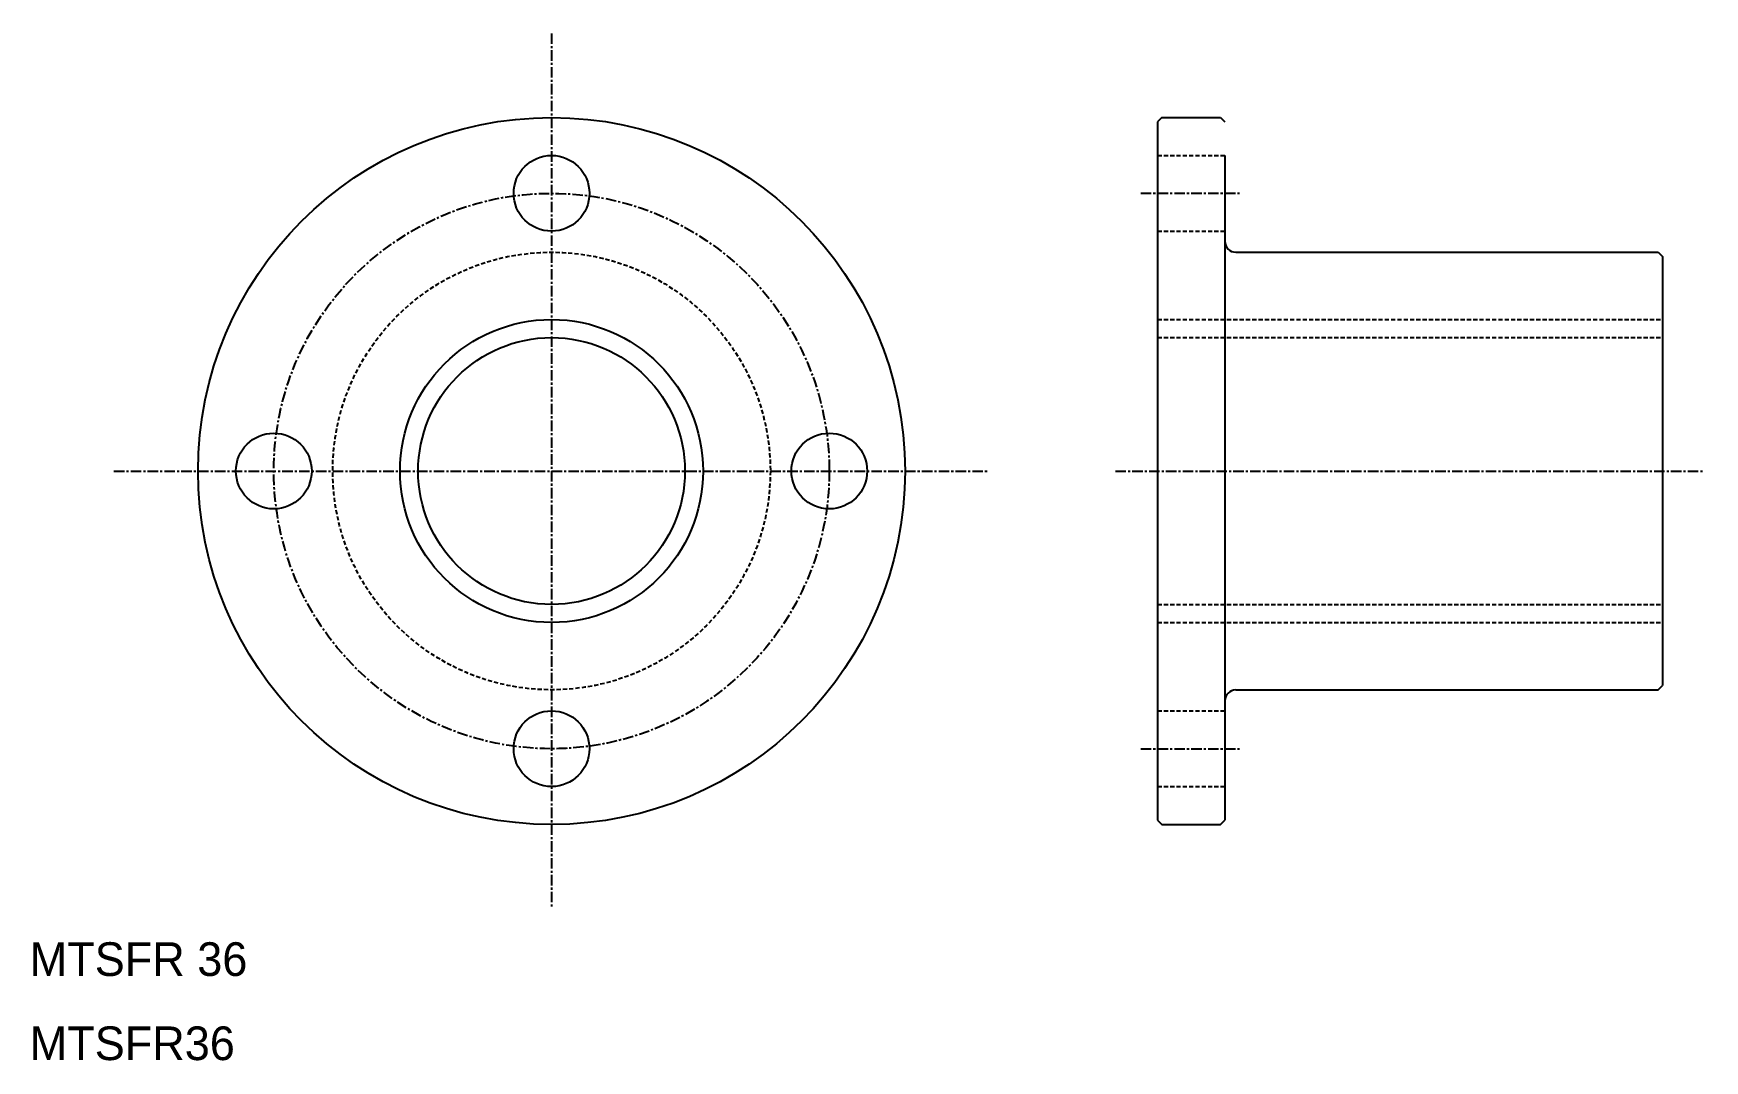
# Model space of a CAD drawing. Extents: x 10 to 209, y 10 to 132.
import ezdxf

# ---------------------------------------------------------------- set-up
doc = ezdxf.new("R2010")
doc.units = 0
doc.linetypes.add('CENTER', pattern=[2, 1.25, -0.25, 0.25, -0.25])
doc.linetypes.add('DASHED', pattern=[0.75, 0.5, -0.25])
doc.layers.get('0').update_dxf_attribs({"linetype": 'CONTINUOUS'})
doc.layers.add('CENTER', color=1, linetype='CENTER')

msp = doc.modelspace()

# ---------------------------------------------------------------- linework, layer by layer
at = {"color": 7, "linetype": 'CONTINUOUS'}
for p, q in [((144.4999, 122), (143.9999, 121.5)), ((143.9999, 121.5), (143.9999, 38.5)), ((144.4999, 122), (151.4999, 122)), ((151.4999, 122), (151.9999, 121.5)), ((151.9999, 117.5), (151.9999, 38.5)), ((153.2999, 106), (203.4999, 106)), ((203.4999, 106), (203.9999, 105.5)), ((203.9999, 105.5), (203.9999, 54.5)), ((143.9999, 101), (143.9999, 101.0001)), ((153.2999, 54), (203.4999, 54)), ((203.4999, 54), (203.9999, 54.5)), ((143.9999, 38.5), (144.4999, 38)), ((144.4999, 38), (151.4999, 38)), ((151.4999, 38), (151.9999, 38.5))]:
    msp.add_line(p, q, dxfattribs=at)
at = {"color": 3, "linetype": 'DASHED'}
for p, q in [((143.9999, 117.5), (151.9999, 117.5)), ((143.9999, 108.5), (151.9999, 108.5)), ((143.9999, 98), (203.9999, 98)), ((143.9999, 95.85), (203.9999, 95.85)), ((143.9999, 64.15), (203.9999, 64.15)), ((143.9999, 62), (203.9999, 62)), ((143.9999, 51.5), (151.9999, 51.5)), ((143.9999, 42.5), (151.9999, 42.5))]:
    msp.add_line(p, q, dxfattribs=at)
at = {"color": 7, "linetype": 'CONTINUOUS'}
for centre, radius in [((72, 80), 42), ((72, 113), 4.5), ((72, 80), 15.85), ((39, 80), 4.5), ((105, 80), 4.5), ((72, 47), 4.5)]:
    msp.add_circle(centre, radius, dxfattribs=at)
at = {"color": 3, "linetype": 'DASHED'}
msp.add_circle((72, 80), 26, dxfattribs=at)
at = {"color": 3}
msp.add_circle((72, 80), 18, dxfattribs=at)
at = {"color": 7, "linetype": 'CONTINUOUS'}
for centre, start, end in [((153.2999, 107.3), 180, 270), ((153.2999, 52.7), 90, 180)]:
    msp.add_arc(centre, 1.3, start, end, dxfattribs=at)
at = {"layer": 'CENTER', "color": 1, "linetype": 'CENTER'}
for p, q in [((72, 132), (72, 28)), ((141.9999, 113), (153.9999, 113)), ((20, 80), (124, 80)), ((138.9999, 80), (208.9999, 80)), ((141.9999, 47), (153.9999, 47))]:
    msp.add_line(p, q, dxfattribs=at)
msp.add_circle((72, 80), 33, dxfattribs=at)

# ---------------------------------------------------------------- texts
at = {"color": 7, "linetype": 'CONTINUOUS'}
for s, p in [('MTSFR 36', (10, 20)), ('MTSFR36', (10, 10))]:
    msp.add_text(s, height=4, dxfattribs=at).set_placement(p)

doc.saveas('drawing.dxf')
